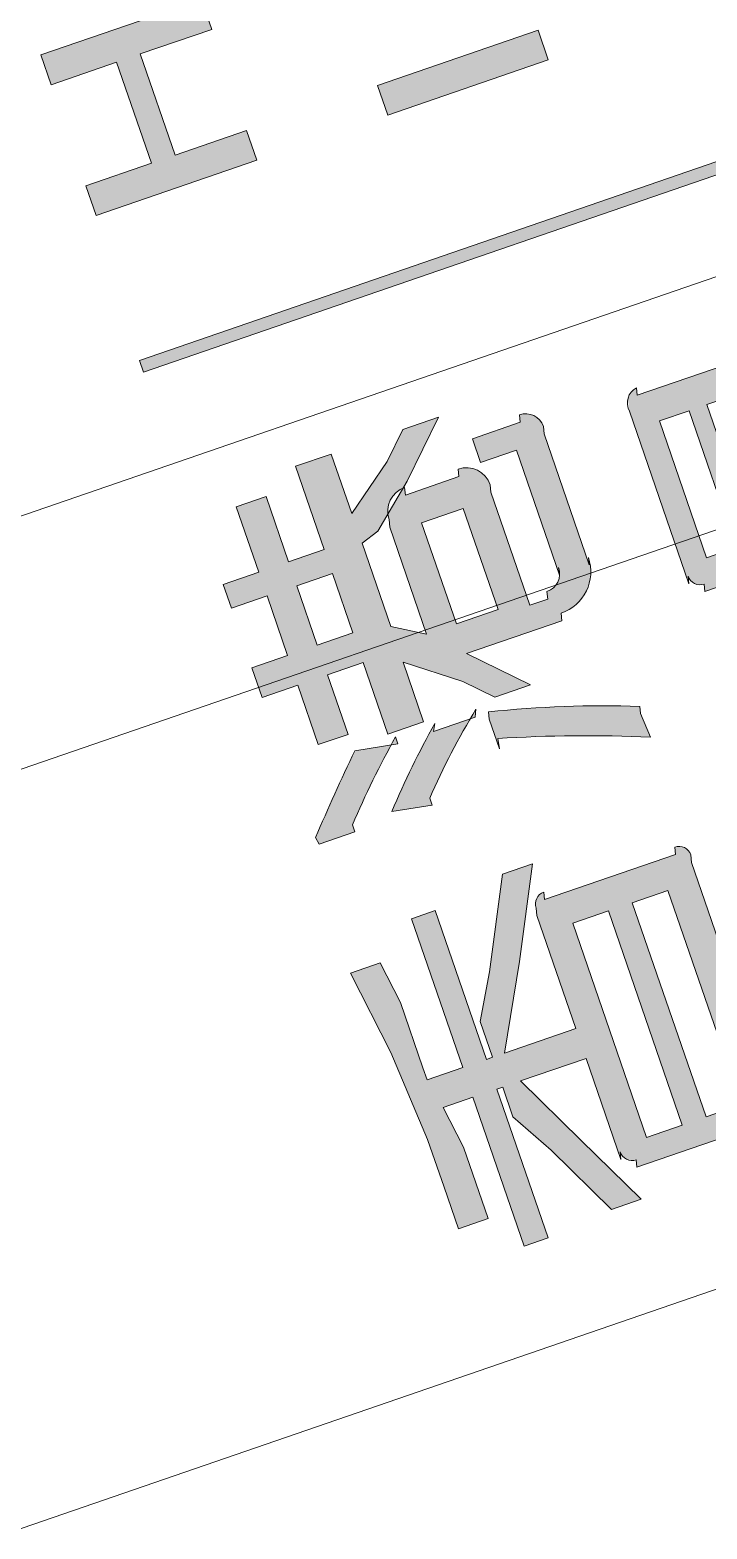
# Model space of a CAD drawing. Extents: x 760773 to 1075934, y 719259 to 1013331.
# Drawn here: x 838317.5 to 838459, y 826873.5 to 827186.6 of the extents above; entities that cross this region are included whole.
import ezdxf

# ---------------------------------------------------------------- set-up
doc = ezdxf.new("R2010")
doc.units = 0
doc.header["$MEASUREMENT"] = 0
doc.layers.add('63', color=7, linetype='Continuous')
doc.layers.add('EL THIN', color=2, linetype='Continuous')
doc.layers.add('72471 FF-FUR', color=9, linetype='Continuous', lineweight=30)

# ---------------------------------------------------------------- blocks, each defined once
blk = doc.blocks.new('DGN_COMPLEXSHAPE38')
at = {"layer": '63', "color": 111, "linetype": 'Continuous', "lineweight": 0, "true_color": 0xa7ebcb}
for centre, major_axis, ratio, start_param in [((38.28847318725175, 711.9247222099427), (-0.7856235181976366, -0.6913487100108439), 0.307399145102202, 3.16379042975581), ((38.47491118725209, 712.0474042099429), (-0.4793427019047888, -0.416989166866012), 0.247876938782758, 3.147663248097806)]:
    blk.add_ellipse(centre, major_axis=major_axis, ratio=ratio, start_param=start_param, end_param=4.71238898038469, dxfattribs=at)
blk = doc.blocks.new('AnonymousCell49')
at = {"layer": '63', "color": 7, "linetype": 'Continuous', "lineweight": 0, "flags": 128}
for points in [[(0.007750984221928547, 0.02703950315867587), (-0.003841013824889217, 0.02703950315867587), (-0.02895701467940626, -0.02512449720745735), (-0.01929701528978001, -0.02512449720745735), (-0.01350101321451547, -0.01160049745169545), (0.01547898495437039, -0.01160049745169545), (0.02127498397778282, -0.02512449720745735), (0.03093498641926118, -0.02512449720745735), (0.007750984221928547, 0.02703950315867587)], [(0.01161498458814947, -0.003872496719282026), (0.001954985198523218, 0.01737950071719752), (-0.00963701590014665, -0.003872496719282026), (0.01161498458814947, -0.003872496719282026)]]:
    blk.add_lwpolyline(points, dxfattribs=at)
blk = doc.blocks.new('AnonymousCell53')
at = {"layer": '63', "color": 7, "linetype": 'Continuous', "lineweight": 0, "flags": 128}
blk.add_lwpolyline([(-0.01355301370281126, 0.05021150242612293), (-0.02900901516770205, 0.05021150242612293), (-0.04253301492354922, 0.05021150242612293), (-0.04253301492354922, 0.04055150303656774), (-0.0193490157780758, 0.04055150303656774), (-0.005825016022221519, 0.04248350169370951), (-0.005825016022221519, 0.03282350230404063), (-0.05412501602221909, 0.03282350230404063), (-0.05412501602221909, 0.02509550157162721), (-0.005825016022221519, 0.02509550157162721), (-0.005825016022221519, 0.02316350291448543), (-0.01548501541185487, 0.02316350291448543), (-0.02900901516770205, 0.01543550218195833), (-0.05219301431318257, 0.003843501083338197), (-0.05219301431318257, -0.005816498306216999), (-0.02900901516770205, 0.005775502792403131), (-0.005825016022221519, 0.01736750083921379), (-0.005825016022221519, -0.003884496597265752), (-0.0386690145573354, -0.003884496597265752), (-0.03640923093738024, -0.004428997121294742, 0.414213562373095), (-0.04027323093738033, -0.008292997121202461), (-0.04253301492354922, -0.007748496963358775), (-0.04253301492354922, -0.05025249794005049), (-0.04027323093738033, -0.05079699712109687, 0.414213562373095), (-0.03640923093738024, -0.05466099712111827), (-0.0386690145573354, -0.0541164983062572), (0.04054298532059164, -0.0541164983062572), (0.04280276906228409, -0.05466099712111827, 0.414213562373095), (0.04666676906228417, -0.05079699712109687), (0.04440698568681256, -0.05025249794005049), (0.04440698568681256, -0.007748496963358775), (0.04666676906228417, -0.008292997121202461, 0.414213562373095), (0.04280276906228409, -0.004428997121294742), (0.04054298532059164, -0.003884496597265752), (0.003834986419263942, -0.003884496597265752), (0.003834986419263942, 0.01929950254827872), (0.02895098422192888, 0.005775502792403131), (0.05599898678548243, -0.007748496963358775), (0.05599898678548243, 0.001911502426196421), (0.02895098422192888, 0.01543550218195833), (0.0154269844660746, 0.02316350291448543), (0.003834986419263942, 0.02316350291448543), (0.003834986419263942, 0.02509550157162721), (0.05213498641926151, 0.02509550157162721), (0.05213498641926151, 0.03282350230404063), (0.003834986419263942, 0.03282350230404063), (0.003834986419263942, 0.04441550340277445), (0.007698986785484863, 0.04441550340277445), (0.02895098422192888, 0.04441550340277445), (0.04247498397777605, 0.04634750205991622), (0.04247498397777605, 0.05600750144958511), (0.0154269844660746, 0.05214350108326471), (-0.01355301370281126, 0.05021150242612293)], format="xyb", dxfattribs=at)
for points in [[(-0.03480501419111448, -0.01354449903863042), (0.03474698629718631, -0.01354449903863042), (0.03474698629718631, -0.02513649708544108), (-0.03480501419111448, -0.02513649708544108), (-0.03480501419111448, -0.01354449903863042)], [(-0.03480501419111448, -0.03286449781796819), (0.03474698629718631, -0.03286449781796819), (0.03474698629718631, -0.044456498916702), (-0.03480501419111448, -0.044456498916702), (-0.03480501419111448, -0.03286449781796819)]]:
    blk.add_lwpolyline(points, dxfattribs=at)
blk = doc.blocks.new('AnonymousCell54')
at = {"layer": '63', "color": 7, "linetype": 'Continuous', "lineweight": 0, "flags": 128}
blk.add_lwpolyline([(0.01735498519852996, 0.04248350169370951), (0.03860698568681897, 0.04248350169370951), (0.03860698568681897, 0.03282350230404063), (0.01735498519852996, 0.03282350230404063), (0.01735498519852996, 0.0212315012054205), (0.0444029847102243, 0.0212315012054205), (0.0444029847102243, 0.009639503158609841), (0.0250829859309718, 0.009639503158609841), (0.03667498397778246, -0.005816498306216999), (0.0444029847102243, -0.01354449903863042), (0.0444029847102243, -0.02513649708544108), (0.02894698629719272, -0.009680498672537396), (0.01735498519852996, 0.003843501083338197), (0.01542298654134555, 0.009639503158609841), (-0.01162501602221511, 0.009639503158609841), (-0.01742101504562044, -2.049928286851355e-05), (0.01735498519852996, -2.049928286851355e-05), (0.01961476906279813, -0.0005649971211596494, -0.414213562373095), (0.02734276906280542, -0.008292997121202461), (0.0250829859309718, -0.007748496963358775), (0.0250829859309718, -0.02513649708544108), (0.02734276906280542, -0.02568099712107141, -0.414213562373095), (0.01961476906279813, -0.03340899712111423), (0.01735498519852996, -0.03286449781796819), (-0.01935301370280484, -0.03286449781796819), (-0.01935301370280484, -0.03866049684143036), (-0.01709323093771786, -0.03920499712103265, 0.414213562373095), (-0.01129723093771418, -0.04500099712106476), (-0.01355701467939951, -0.044456498916702), (0.02701498458815621, -0.044456498916702), (0.02701498458815621, -0.03286449781796819), (0.03474298532059805, -0.03286449781796819), (0.03474298532059805, -0.04832049928279503), (0.03700276906245392, -0.04886499712108616, -0.414213562373095), (0.03120676906245734, -0.05466099712111827), (0.02894698629719272, -0.0541164983062572), (-0.01355701467939951, -0.0541164983062572), (-0.01129723093771418, -0.05466099712123196, -0.414213562373095), (-0.02482123093771094, -0.04113699712115704), (-0.02708101443525379, -0.04059249855038161), (-0.02708101443525379, -0.009680498672537396), (-0.04253701590013748, -0.02513649708544108), (-0.04253701590013748, -0.01354449903863042), (-0.03480901516769563, -0.005816498306216999), (-0.02321701406903287, 0.009639503158609841), (-0.04253701590013748, 0.009639503158609841), (-0.04253701590013748, 0.0212315012054205), (-0.01935301370280484, 0.0212315012054205), (-0.01935301370280484, 0.03282350230404063), (-0.03867301553391655, 0.03282350230404063), (-0.03867301553391655, 0.04248350169370951), (-0.01935301370280484, 0.04248350169370951), (-0.01935301370280484, 0.05407550279244333), (-0.009693014313178594, 0.05407550279244333), (-0.009693014313178594, 0.04248350169370951), (0.009626984466081012, 0.04248350169370951), (0.009626984466081012, 0.05407550279244333), (0.01735498519852996, 0.05407550279244333), (0.01735498519852996, 0.04248350169370951)], format="xyb", dxfattribs=at)
for points in [[(-0.009693014313178594, 0.03282350230404063), (0.009626984466081012, 0.03282350230404063), (0.009626984466081012, 0.0212315012054205), (-0.009693014313178594, 0.0212315012054205), (-0.009693014313178594, 0.03282350230404063)], [(-0.01742101504562044, -0.009680498672537396), (0.01542298654134555, -0.009680498672537396), (0.01542298654134555, -0.0232044984282993), (-0.01742101504562044, -0.0232044984282993), (-0.01742101504562044, -0.009680498672537396)]]:
    blk.add_lwpolyline(points, dxfattribs=at)
blk = doc.blocks.new('AnonymousCell55')
at = {"layer": '63', "color": 7, "linetype": 'Continuous', "lineweight": 0, "flags": 128}
blk.add_lwpolyline([(0.02901498458815155, 0.02123550218209402), (-0.02701301614429497, 0.02123550218209402), (-0.02475323093754866, 0.0206910028788343, 0.414213562373095), (-0.02861723093754875, 0.01682700287892658), (-0.03087701345866378, 0.01737150181588731), (-0.03087701345866378, -0.01547249671921236), (-0.02861723093754875, -0.016016997121028, 0.414213562373095), (-0.02475323093754866, -0.0198809971210494), (-0.02701301614429497, -0.01933649708541907), (0.02901498458815155, -0.01933649708541907), (0.03127476906279014, -0.0198809971210494, 0.414213562373095), (0.03513876906279023, -0.016016997121028), (0.03287898495437247, -0.01547249671921236), (0.03287898495437247, 0.01737150181588731), (0.03513876906279023, 0.01682700287892658, 0.414213562373095), (0.02901498458815155, 0.02123550218209402)], format="xyb", dxfattribs=at)
for points in [[(-0.02121701406903753, 0.0135075014496806), (0.02321898556474622, 0.0135075014496806), (0.02321898556474622, 0.00384750206001172), (-0.02121701406903753, 0.00384750206001172), (-0.02121701406903753, 0.0135075014496806)], [(-0.02121701406903753, -0.001948496963336765), (0.02321898556474622, -0.001948496963336765), (0.02321898556474622, -0.009676497695863873), (-0.02121701406903753, -0.009676497695863873), (-0.02121701406903753, -0.001948496963336765)]]:
    blk.add_lwpolyline(points, dxfattribs=at)
blk = doc.blocks.new('A$C0F23593D')
h = blk.add_hatch(color=7)
edge = h.paths.add_edge_path()
edge.add_line((4.534719717223197, -9.347687815199606), (4.534719717266853, -9.055569387537389))
edge.add_line((4.534719716990367, -9.055569387448486), (4.534719717026746, -8.799965792038392))
edge.add_line((4.534719716990367, -8.799965791986324), (4.352145728575124, -8.799965791988711))
edge.add_line((4.352145728422329, -8.799965792219155), (4.352145728385949, -9.238143376041194))
edge.add_line((4.35214572888799, -9.238143375958316), (4.38866050348588, -9.493746971361475))
edge.add_line((4.388660503085703, -9.493746971478686), (4.20608651467046, -9.493746971481073))
edge.add_line((4.206086514517665, -9.49374697136227), (4.206086514524941, -8.580876971318048))
edge.add_line((4.206086514517665, -8.580876971362159), (4.060027300634829, -8.580876971319753))
edge.add_line((4.060027301078662, -8.580876971245743), (4.060027301071386, -9.493746971289966))
edge.add_line((4.060027300845832, -9.493746971304063), (4.023512526211562, -9.493746971310998))
edge.add_line((4.023512526415288, -9.493746971304063), (4.023512526415288, -9.311172982892117))
edge.add_line((4.023512526182458, -9.311172982910648), (3.877453312299622, -9.055569387568312))
edge.add_line((3.877453312277794, -9.055569387390278), (3.658364491537213, -8.61739180352356))
edge.add_line((3.658364491537213, -8.617391803534701), (3.475790503121971, -8.617391803537089))
edge.add_line((3.475790503434837, -8.61739180359291), (3.694879324175417, -9.055569387459627))
edge.add_line((3.694879324175417, -9.055569387448486), (3.91396808729769, -9.493746971299174))
edge.add_line((3.913968087173998, -9.493746971187647), (3.51230533560738, -9.4937469711615))
edge.add_line((3.51230533560738, -9.49374697136227), (3.512305335680139, -8.872995399018123))
edge.add_line((3.512305335374549, -8.872995398938656), (3.502014275451074, -8.915705309312216))
edge.add_arc((3.428984675556421, -8.915705309482291), 0.07302959999999939, 359.9999999998091, 449.9999999998091)
edge.add_line((3.428984675789252, -8.842675709456671), (3.439275728749635, -8.79996579212991))
edge.add_line((3.439275728538632, -8.799965792160947), (2.635950110125123, -8.799965792186754))
edge.add_line((2.635950109921396, -8.799965791928116), (2.625659075405565, -8.842675709326386))
edge.add_arc((2.625659075798467, -8.915705309365876), 0.07302959999999954, 89.999999999809, 179.999999999809)
edge.add_line((2.552629475481808, -8.915705309482291), (2.562920503049099, -8.872995399047227))
edge.add_line((2.56292050331831, -8.872995398996864), (2.562920503274654, -10.37010219663921))
edge.add_line((2.56292050331831, -10.37010219669901), (2.552629475692811, -10.41281210945283))
edge.add_arc((2.625659075798467, -10.41281210933812), 0.07302959999999939, 179.999999999809, 269.9999999998089)
edge.add_line((2.625659075565636, -10.48584170948016), (2.635950110045087, -10.44313180364156))
edge.add_line((2.635950109921396, -10.44313180341851), (3.439275728334906, -10.4431318033927))
edge.add_line((3.439275728538632, -10.44313180359313), (3.428984675614629, -10.48584170936022))
edge.add_arc((3.428984675556421, -10.41281210939633), 0.07302959999999954, 269.9999999998089, 359.9999999998091)
edge.add_line((3.502014275407419, -10.41281210933812), (3.512305335279962, -10.37010219660783))
edge.add_line((3.512305335141718, -10.3701021966408), (3.512305335105339, -9.676321017370697))
edge.add_line((3.51230533560738, -9.67632101738127), (3.950482919426577, -9.676321017416512))
edge.add_line((3.950482919346541, -9.676321017497685), (3.694879324015346, -10.15101337595593))
edge.add_line((3.694879323709756, -10.15101337590022), (3.439275728320354, -10.66222062433678))
edge.add_line((3.439275728538632, -10.66222062439192), (3.621849716953875, -10.66222062438953))
edge.add_line((3.621849716641009, -10.66222062433371), (3.877453312030411, -10.15101337589715))
edge.add_line((3.877453312277794, -10.15101337584201), (4.023512526095146, -9.895409780436353))
edge.add_line((4.023512526415288, -9.895409780496266), (4.023512526408012, -9.676321017448345))
edge.add_line((4.023512526182458, -9.676321017555892), (4.060027300816728, -9.676321017548958))
edge.add_line((4.060027300845832, -9.676321017439477), (4.060027300838556, -10.5891910174837))
edge.add_line((4.060027300845832, -10.58919101738138), (4.206086514728668, -10.58919101742379))
edge.add_line((4.206086514517665, -10.58919101743959), (4.206086514524941, -9.676321017395367))
edge.add_line((4.206086514517665, -9.67632101738127), (4.425175335294625, -9.676321017425835))
edge.add_line((4.425175335258245, -9.676321017439477), (4.425175335258245, -9.749350624327462))
edge.add_line((4.425175335491076, -9.749350624450017), (4.425175335461972, -10.15101337602005))
edge.add_line((4.425175335258245, -10.15101337590022), (4.461690109856136, -10.40661697130338))
edge.add_line((4.46169011015445, -10.40661697130417), (4.644264098569693, -10.40661697130179))
edge.add_line((4.644264098256826, -10.40661697130417), (4.571234491297218, -9.895409780553905))
edge.add_line((4.57123449165374, -9.895409780554473), (4.534719717048574, -9.347687815215295))
h.paths.add_polyline_path([(3.329731289297342, -8.946025006007403), (3.329731289297342, -10.26055781502509), (3.110642526531592, -10.2605578150833), (3.110642526298761, -8.946025006007403)])
h.paths.add_polyline_path([(2.964583312626928, -8.946025005949195), (2.964583312161267, -10.26055781514151), (2.745494491420686, -10.2605578150833), (2.745494491653517, -8.946025005774572)])
h = blk.add_hatch(color=7)
edge = h.paths.add_edge_path()
edge.add_line((4.388660503318533, -12.78007899451768), (4.388660503274878, -13.18174180370386))
edge.add_line((4.388660503318533, -13.18174180359347), (4.206086514903291, -13.18174180359586))
edge.add_line((4.206086514517665, -13.18174180341884), (4.206086514561321, -12.78007899423267))
edge.add_line((4.206086514517665, -12.78007899422664), (3.986997693740705, -12.78007899418208))
edge.add_line((3.986997694009915, -12.78007899440126), (3.986997693973535, -13.2912861851114))
edge.add_line((3.986997693777084, -13.29128618503455), (3.767908930727572, -13.29128618504387))
edge.add_line((3.767908930778503, -13.29128618503455), (3.767908930814883, -12.9261382081005))
edge.add_line((3.767908930778503, -12.92613820818951), (3.475790503085591, -13.14522697130064))
edge.add_line((3.475790502969176, -13.14522697118809), (3.329731289151823, -13.29128618506979))
edge.add_line((3.329731289297342, -13.29128618515097), (3.11064252624783, -13.29128618516029))
edge.add_line((3.110642526065931, -13.29128618526738), (3.402760896031396, -12.99916781521426))
edge.add_line((3.40276089636609, -12.99916781514185), (3.658364491711836, -12.7800789943675))
edge.add_line((3.658364491537213, -12.78007899440126), (3.767908930778503, -12.74356421981463))
edge.add_line((3.767908930545673, -12.7435642197961), (3.767908930523845, -12.23235697132179))
edge.add_line((3.767908930778503, -12.23235697136261), (3.585334884635813, -12.12281258978715))
edge.add_line((3.585334884468466, -12.12281258980511), (3.58533488449757, -12.78007899443924))
edge.add_line((3.585334884468466, -12.78007899422664), (3.575043875265692, -12.82278890926068))
edge.add_arc((3.428984675556421, -12.82278890925227), 0.1460591999999991, -90.00000000019088, -1.9088020053459331e-10, ccw=False)
edge.add_line((3.428984675556421, -12.96884810936172), (3.439275728509529, -12.92613820816007))
edge.add_line((3.439275728538632, -12.92613820824772), (3.110642526240554, -12.92613820820782))
edge.add_line((3.110642526298761, -12.92613820830593), (3.100351475557545, -12.9688481095294))
edge.add_arc((3.100351475644857, -12.82278890936868), 0.1460591999999991, -180.00000000019088, -90.00000000019088, ccw=False)
edge.add_line((2.954292275477201, -12.82278890936868), (2.964583312255854, -12.78007899434897))
edge.add_line((2.964583312161267, -12.78007899428485), (2.964583312124887, -12.08629781501475))
edge.add_line((2.964583312394097, -12.08629781508353), (2.855038930872979, -12.08629781508819))
edge.add_line((2.855038930661976, -12.08629781519994), (2.844747875424218, -12.12900770945771))
edge.add_arc((2.844747875351459, -12.23855210939655), 0.1095443999999994, 89.999999999809, 179.999999999809)
edge.add_line((2.735203475691378, -12.23855210933834), (2.745494491719001, -12.19584219665421))
edge.add_line((2.745494491420686, -12.19584219652461), (2.745494491457066, -12.9626529826827))
edge.add_line((2.745494491653517, -12.96265298285289), (2.964583312430477, -12.96265298289745))
edge.add_line((2.964583312161267, -12.96265298285289), (2.964583312117611, -13.10871219673902))
edge.add_line((2.964583312161267, -13.10871219681576), (2.672464884497458, -13.10871219676892))
edge.add_line((2.67246488458477, -13.10871219681576), (2.662173875440203, -13.15142210953093))
edge.add_arc((2.66217387537472, -13.04187770932913), 0.1095443999999994, -180.00000000019088, -90.00000000019088, ccw=False)
edge.add_line((2.552629475248978, -13.04187770938734), (2.562920502910856, -12.99916781511524))
edge.add_line((2.562920503085479, -12.99916781520005), (2.562920503056375, -12.19584219678984))
edge.add_line((2.562920503085479, -12.19584219664102), (2.55262947545998, -12.23855210939485))
edge.add_arc((2.808233075309545, -12.23855210951297), 0.2556035999999978, 89.99999999980912, 179.9999999998091, ccw=False)
edge.add_line((2.808233075309545, -11.98294850951061), (2.818524098249327, -11.94023860142295))
edge.add_line((2.818524098489434, -11.94023860135349), (3.402760896235122, -11.94023860132108))
edge.add_line((3.402760896133259, -11.94023860141169), (3.110642526131414, -11.64812017371867))
edge.add_line((3.110642526065931, -11.64812017366057), (3.329731289115443, -11.64812017365125))
edge.add_line((3.329731289297342, -11.64812017366057), (3.475790503180178, -11.79417938747895))
edge.add_line((3.475790503202006, -11.79417938733241), (3.767908930858539, -12.01326820804331))
edge.add_line((3.767908930778503, -12.01326820830582), (3.767908930720296, -11.64812017371764))
edge.add_line((3.767908931011334, -11.64812017348595), (3.986997694060847, -11.64812017347663))
edge.add_line((3.986997693777084, -11.64812017342774), (3.986997693798912, -12.08629781501395))
edge.add_line((3.986997693777084, -12.08629781508353), (4.206086514554045, -12.08629781512809))
edge.add_line((4.206086514517665, -12.08629781508353), (4.206086514459457, -11.72114978049535))
edge.add_line((4.206086514517665, -11.7211497806129), (4.388660502932908, -11.72114978061052))
edge.add_line((4.388660503085703, -11.72114978049649), (4.38866050314391, -12.08629781508466))
edge.add_line((4.388660503085703, -12.08629781502532), (4.607749323862663, -12.08629781506988))
edge.add_line((4.607749323826283, -12.08629781508353), (4.607749323826283, -12.26887180349547))
edge.add_line((4.607749323826283, -12.26887180365156), (4.388660503049323, -12.268871803607))
edge.add_line((4.388660503085703, -12.26887180359336), (4.388660503049323, -12.63401978052741))
edge.add_line((4.388660503085703, -12.63401978061302), (4.607749323862663, -12.63401978065758))
edge.add_line((4.607749324059114, -12.6340197804966), (4.607749324015458, -12.78007899438273))
edge.add_line((4.607749323826283, -12.78007899428485), (4.388660503049323, -12.78007899424028))
h.paths.add_polyline_path([(4.206086514517665, -12.26887180359336), (4.206086514517665, -12.63401978043839), (3.986997693777084, -12.6340197804966), (3.986997693777084, -12.26887180365156)])
h.paths.add_polyline_path([(3.402760896133259, -12.12281258957228), (3.40276089636609, -12.74356421985431), (3.147157300729305, -12.74356421973789), (3.147157300729305, -12.12281258968869)])
h = blk.add_hatch(color=7)
edge = h.paths.add_edge_path()
edge.add_line((2.041422275360674, -13.00536290940363), (2.051713312182983, -12.96265298282412))
edge.add_line((2.05171331227757, -12.9626529829693), (2.051713312292122, -11.903723769149))
edge.add_line((2.051713312510401, -11.90372376900632), (2.041422275739023, -11.94643370939207))
edge.add_arc((1.968392675509676, -11.94643370935228), 0.07302959999999939, 359.9999999998091, 449.9999999998091)
edge.add_line((1.968392675276846, -11.87340410944307), (1.978683705179719, -11.83069421975824))
edge.add_line((1.978683705441654, -11.83069421985419), (1.357932133098075, -11.83069421978348))
edge.add_line((1.357932132901624, -11.83069421985419), (1.347641075313732, -11.87340410948696))
edge.add_arc((1.347641075495631, -11.94643370935228), 0.07302959999999954, 89.999999999809, 179.999999999809)
edge.add_line((1.274611475411803, -11.94643370941048), (1.284902526102087, -11.90372376901473))
edge.add_line((1.284902526065707, -11.9037237688317), (1.284902526051155, -12.962652982652))
edge.add_line((1.284902526065707, -12.9626529829111), (1.274611475331767, -13.0053629095006))
edge.add_arc((1.3476410752628, -13.00536290946184), 0.07302959999999939, 179.999999999809, 269.9999999998089)
edge.add_line((1.347641075495631, -13.07839250937104), (1.357932133083523, -13.03568258969688))
edge.add_line((1.357932133367285, -13.03568258980522), (1.978683705710864, -13.03568258987593))
edge.add_line((1.978683705441654, -13.03568258974701), (1.96839267557516, -13.07839250936331))
edge.add_arc((1.968392675742507, -13.00536290940363), 0.07302959999999954, 269.9999999998089, 359.9999999998091)
h.paths.add_polyline_path([(1.905654098372906, -12.01326820830582), (1.905654098372906, -12.85310860123718), (1.72308011027053, -12.85310860123718), (1.723080109804869, -12.01326820830582)])
h.paths.add_polyline_path([(1.613535728305578, -12.01326820830582), (1.613535728305578, -12.8531086013536), (1.467476514633745, -12.85310860117897), (1.467476514866576, -12.0132682081894)])
at = {"layer": '63', "true_color": 0xa7ebcb}
h = blk.add_hatch(color=111, dxfattribs=at)
edge = h.paths.add_edge_path()
edge.add_line((9.936390867223963, -18.01867138734087), (9.936390909373586, -18.01867142869548))
edge.add_ellipse((11.39698288869113, -16.06512961321278), major_axis=(-3.422114497401815, 2.558590222392025), ratio=0.5708581103364958, start_angle=90, end_angle=174.8447666666667)
edge.add_line((14.6740139410831, -18.78890451416373), (14.66605373912898, -18.78897658797541))
edge.add_ellipse((1.501472088973969, -4.033503013080917), major_axis=(13.06649061915535, -14.84828449397878), ratio=0.307399145102202, start_angle=1.271838888888891, end_angle=90)
edge.add_line((6.065822048578411, -0.01687496737577021), (6.104856121513876, 0.0001010056317909402))
edge.add_line((6.104856121353805, 0.0001010056002996862), (6.104856121281045, -5.586663375931153))
edge.add_line((6.104856121586636, -5.586663375783246), (6.065822118769574, -5.603639447301248))
edge.add_ellipse((3.82016188907437, -7.557181213167496), major_axis=(7.881095253737364, -9.059577066026709), ratio=0.247876938782758, start_angle=360.34781944444444, end_angle=450, ccw=False)
edge.add_line((11.71474433457479, -16.60473226039903), (11.69159063987172, -16.62834709555591))
edge.add_ellipse((7.21603828901425, -12.81531241309131), major_axis=(-4.534593181869755, 3.750836296136193), ratio=0.3261261478178447, start_angle=450, end_angle=537.4448944444445, ccw=False)
edge.add_line((5.992792496690527, -14.29416181932902), (5.992792492885201, -14.29416181715612))
edge.add_ellipse((4.641744888853282, -15.55392241297523), major_axis=(4.174348677097017, -4.476837739016277), ratio=0.3017861451764672, start_angle=306.1262027777778, end_angle=450, ccw=False)
edge.add_line((6.011529508745298, -19.21084714215249), (6.012783096601197, -19.2097867588144))
edge.add_ellipse((5.025150288827717, -20.04524281318299), major_axis=(1.986935131574712, -2.240586438952249), ratio=0.4318700612645224, start_angle=320.70854999999995, end_angle=449.4221166666666, ccw=False)
edge.add_line((5.950134053826332, -22.32271408144152), (5.950510674803809, -22.32229530179154))
edge.add_ellipse((6.668316288851202, -21.5240922133089), major_axis=(-1.484851159524032, 1.316118107769103), ratio=0.5410142192149584, start_angle=89.7772611111111, end_angle=174.2340916666667)
edge.add_line((8.074120615143329, -22.91425718925893), (8.07580426728964, -22.91415687052631))
edge.add_ellipse((7.015206888783723, -21.50583481334615), major_axis=(1.028205489041902, -1.433256153381458), ratio=0.5859667174157279, start_angle=2.265252777777781, end_angle=90.00000000000001)
edge.add_line((7.855047292541713, -20.90334061812609), (7.855047301018203, -20.90334062104444))
edge.add_ellipse((8.603600688744336, -19.75312441331334), major_axis=(-2.143270129949761, 1.394826561049343), ratio=0.536664133766915, start_angle=90, end_angle=179.4269972222222)
edge.add_line((10.73927764268592, -21.1593840958667), (10.73971651216561, -21.15894419894482))
edge.add_ellipse((8.621858088765293, -19.11411541327834), major_axis=(1.906828031547484, -2.288193545812292), ratio=0.5744849603016922, start_angle=10.70733055555556, end_angle=90.00000000000001)
at = {"layer": '63'}
h = blk.add_hatch(color=7, dxfattribs=at)
edge = h.paths.add_edge_path()
edge.add_arc((5.506931724930061, -3.706601354770365), 7.993676931336382, 248.3102888967865, 254.6617555634531)
edge.add_line((3.392469684127718, -11.41555207199417), (3.40276089636609, -11.35600180359324))
edge.add_line((3.40276089636609, -11.35600180359324), (3.402760895900428, -11.53857579210307))
edge.add_line((3.402760895900428, -11.53857579210307), (3.392469905782491, -11.57878885249374))
edge.add_arc((4.788549882310287, -5.472441442270467), 6.263905969537088, 249.0868111125724, 257.12193611257237, ccw=False)
edge.add_line((2.552629642188549, -11.32369589537848), (2.56292050331831, -11.28297219664091))
edge.add_line((2.56292050331831, -11.28297219664091), (2.552629386307672, -11.13431759696687))
h = blk.add_hatch(color=7, dxfattribs=at)
edge = h.paths.add_edge_path()
edge.add_arc((0.1352736212448482, -7.641957608419581), 5.34596643576332, 311.95167497939684, 318.04281386828575, ccw=False)
edge.add_line((3.709071307443082, -11.61780056689167), (3.73139409837313, -11.57509062439203))
edge.add_line((3.73139409837313, -11.57509062439203), (3.475790503202006, -11.57509062427562))
edge.add_line((3.475790503202006, -11.57509062427562), (3.456774437334388, -11.61780056660064))
edge.add_arc((0.6154753460297133, -8.209642364685237), 4.437175098588287, 309.8171500283263, 317.3459833616597)
edge.add_line((3.87883403385058, -11.21613748860545), (3.877453312277794, -11.17342781508341))
edge.add_line((3.877453312277794, -11.17342781508341), (4.110772805754095, -11.2161377054872))
h = blk.add_hatch(color=7, dxfattribs=at)
edge = h.paths.add_edge_path()
edge.add_arc((-3.203839687369996, -4.250960754942536), 10.44423488776882, 315.1421833233042, 318.1723583233042)
edge.add_line((4.578727394342422, -11.21613785316003), (4.57123449165374, -11.17342781525804))
edge.add_line((4.57123449165374, -11.17342781525804), (4.352145728655159, -11.17342781514162))
edge.add_line((4.352145728655159, -11.17342781514162), (4.352538139559329, -11.21613774570869))
edge.add_arc((0.3870964658893152, -7.641205483201036), 5.338995069186424, 311.8562833292487, 317.9646499959154, ccw=False)
edge.add_line((3.949618082493544, -11.61780051916139), (3.950482919113711, -11.57509062439203))
edge.add_line((3.950482919113711, -11.57509062439203), (4.199653710704297, -11.61780050449306))
for points in [[(4.644264098256826, -14.09461180365179), (4.644264098722488, -14.1676414104877), (0.07991409860551357, -14.1676414104295), (0.07991409860551357, -14.09461180347716)], [(2.818524098489434, -15.04399657819886), (2.818524098489434, -15.22657062439248), (1.83262449176982, -15.22657062445069), (1.83262449176982, -15.04399657814065)], [(3.62184971710667, -15.84732219658326), (3.621849716873839, -16.02989618520951), (4.607749323826283, -16.02989618503489), (4.607749323826283, -15.84732219669968), (4.206086514517665, -15.84732219669968), (4.206086514517665, -15.22657062445069), (4.607749323826283, -15.22657062427606), (4.607749323826283, -15.04399657814065), (3.621849716873839, -15.04399657825707), (3.62184971710667, -15.22657062445069), (4.060027300845832, -15.22657062427606), (4.060027300845832, -15.84732219658326)]]:
    blk.add_hatch(color=7, dxfattribs=at).paths.add_polyline_path(points)
at = {"layer": '63', "color": 7, "linetype": 'Continuous', "lineweight": 0, "flags": 128}
for points in [[(2.552629386307672, -11.13431759696687, 0.0277205986052585), (3.392469684127718, -11.41555207199417), (3.40276089636609, -11.35600180359324), (3.402760895900428, -11.53857579210307), (3.392469905782491, -11.57878885249374, -0.03507421893571888), (2.552629642188549, -11.32369589537848), (2.56292050331831, -11.28297219664091), (2.552629386307672, -11.13431759696687)], [(4.110772805754095, -11.2161377054872, -0.02658386683824964), (3.709071307443082, -11.61780056689167), (3.73139409837313, -11.57509062439203), (3.475790503202006, -11.57509062427562), (3.456774437334388, -11.61780056660064, 0.032862554910458), (3.87883403385058, -11.21613748860545), (3.877453312277794, -11.17342781508341), (4.110772805754095, -11.2161377054872)], [(4.199653710704297, -11.61780050449306, 0.01322240315073697), (4.578727394342422, -11.21613785316003), (4.57123449165374, -11.17342781525804), (4.352145728655159, -11.17342781514162), (4.352538139559329, -11.21613774570869, -0.02665909047301101), (3.949618082493544, -11.61780051916139), (3.950482919113711, -11.57509062439203), (4.199653710704297, -11.61780050449306)]]:
    blk.add_lwpolyline(points, format="xyb", dxfattribs=at)
for points in [[(4.644264098256826, -14.09461180365179), (4.644264098722488, -14.1676414104877), (0.07991409860551357, -14.1676414104295), (0.07991409860551357, -14.09461180347716), (4.644264098256826, -14.09461180365179)], [(2.818524098489434, -15.04399657819886), (2.818524098489434, -15.22657062439248), (1.83262449176982, -15.22657062445069), (1.83262449176982, -15.04399657814065), (2.818524098489434, -15.04399657819886)], [(3.62184971710667, -15.84732219658326), (3.621849716873839, -16.02989618520951), (4.607749323826283, -16.02989618503489), (4.607749323826283, -15.84732219669968), (4.206086514517665, -15.84732219669968), (4.206086514517665, -15.22657062445069), (4.607749323826283, -15.22657062427606), (4.607749323826283, -15.04399657814065), (3.621849716873839, -15.04399657825707), (3.62184971710667, -15.22657062445069), (4.060027300845832, -15.22657062427606), (4.060027300845832, -15.84732219658326), (3.62184971710667, -15.84732219658326)]]:
    blk.add_lwpolyline(points, dxfattribs=at)
at = {"color": 7, "linetype": 'Continuous', "lineweight": 0, "xscale": 18.89999999999984, "yscale": 18.89999999999984, "zscale": 18.89999999999984, "rotation": 269.9999999998089}
for name, p in [('AnonymousCell53', (3.585722321178764, -9.603839774033986)), ('AnonymousCell54', (3.585722320945933, -12.45206977397902)), ('AnonymousCell55', (1.650362321175635, -12.41426977422088)), ('AnonymousCell49', (0.5182523210532963, -15.48173977405531))]:
    blk.add_blockref(name, p, dxfattribs=at)
at = {"layer": '63', "color": 111, "linetype": 'Continuous', "lineweight": 0, "true_color": 0xa7ebcb, "xscale": 18.89999999999984, "yscale": 18.89999999999984, "zscale": 18.89999999999984, "rotation": 269.9999999998089}
blk.add_blockref('DGN_COMPLEXSHAPE38', (-13453.87577767624, 719.6186402708408), dxfattribs=at)

msp = doc.modelspace()

# ---------------------------------------------------------------- linework, layer by layer
at = {"layer": 'EL THIN', "lineweight": 0}
for points in [[(837356.9179036657, 826702.1107607642), (837340.6395355924, 826749.3867040481), (840177.1952623462, 827726.0911675437), (840193.4736700691, 827678.8152387629), (837356.9179433142, 826702.1107752662)], [(837422.0315343477, 826513.0070462809), (837405.7531662725, 826560.2829895613), (840242.3088930277, 827536.9874530596), (840258.5873007504, 827489.7115242801), (837422.031573995, 826513.0070607832)]]:
    msp.add_lwpolyline(points, dxfattribs=at)

# ---------------------------------------------------------------- block references
at = {"layer": '72471 FF-FUR', "lineweight": 0, "xscale": 36.00000000000003, "yscale": 36.00000000000003, "zscale": 36.00000000000003, "rotation": 199.0000000025342}
msp.add_blockref('A$C0F23593D', (838664.5139830913, 826689.7884977686), dxfattribs=at)

doc.saveas('drawing.dxf')
